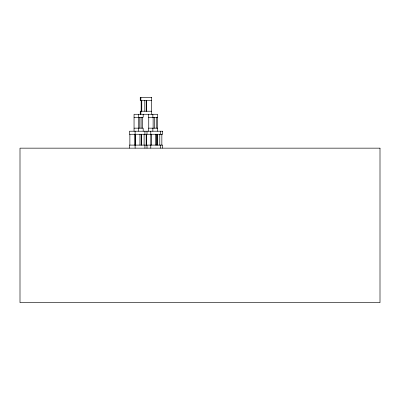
<?xml version="1.0" encoding="UTF-8"?>
<svg xmlns="http://www.w3.org/2000/svg" width="400" height="400" viewBox="0 0 400 400"><rect width="100%" height="100%" fill="white"/><g stroke="black" fill="none" stroke-linecap="round" stroke-linejoin="round"><path stroke-width="0.6" d="M134.05 117.325L143.185 117.325L143.185 114.275M157.61 117.325L148.475 117.325L148.475 114.275M134.05 128.165L143.185 128.165L143.185 131.215M157.61 128.165L148.475 128.165L148.475 131.215M162.675 148.155L162.675 145.105L129.455 145.105L129.455 148.155M161.845 134.265L161.845 145.105M160.61 131.215L160.61 134.265M160.61 145.105L160.61 148.155M159.78 134.265L159.78 145.105M157.61 131.215L157.61 114.275L134.05 114.275L134.05 131.215M157.1 134.265L157.1 145.105M157.02 134.265L157.02 145.105M156.92 134.265L156.92 145.105M156.275 117.325L156.275 128.165M155.63 134.265L155.63 145.105M154.465 117.325L154.465 128.165M153.13 117.325L153.13 128.165M152.86 114.275L152.86 117.325M152.86 128.165L152.86 131.215M151.625 114.275L151.625 111.225L140.255 111.225L140.255 114.275M151.465 100.385L151.465 111.225M151.21 134.265L151.21 145.105M150.885 134.265L150.885 145.105M150.785 131.215L150.785 134.265M150.785 145.105L150.785 148.155M148.745 117.325L148.745 128.165M146.995 131.215L146.995 134.265M146.995 145.105L146.995 148.155M146.625 100.385L146.625 111.225M146.465 134.265L146.465 145.105M146.24 100.385L146.24 111.225M146.165 134.265L146.165 145.105M144.935 131.215L144.935 134.265M144.935 145.105L144.935 148.155M144.8 100.385L144.8 111.225M144.105 134.265L144.105 145.105M142.435 117.325L142.435 128.165M141.775 100.385L141.775 111.225M141.34 134.265L141.34 145.105M141.24 134.265L141.24 145.105M141.16 100.385L141.16 111.225M141.1 117.325L141.1 128.165M140.87 97.34L140.87 100.385M140.87 111.225L140.87 114.275M139.95 134.265L139.95 145.105M139.77 117.325L139.77 128.165M138.435 114.275L138.435 131.215M135.685 134.265L135.685 145.105M135.585 134.265L135.585 145.105M135.53 134.265L135.53 145.105M135.11 131.215L135.11 134.265M135.11 145.105L135.11 148.155M134.3 134.265L134.3 145.105M129.875 134.265L129.875 145.105M151.625 97.34L140.255 97.34L140.255 100.385L151.625 100.385L151.625 97.34M162.675 131.215L129.455 131.215L129.455 134.265L162.675 134.265L162.675 131.215M380 148.155L20 148.155L20 302.66L380 302.66L380 148.155"/></g></svg>
